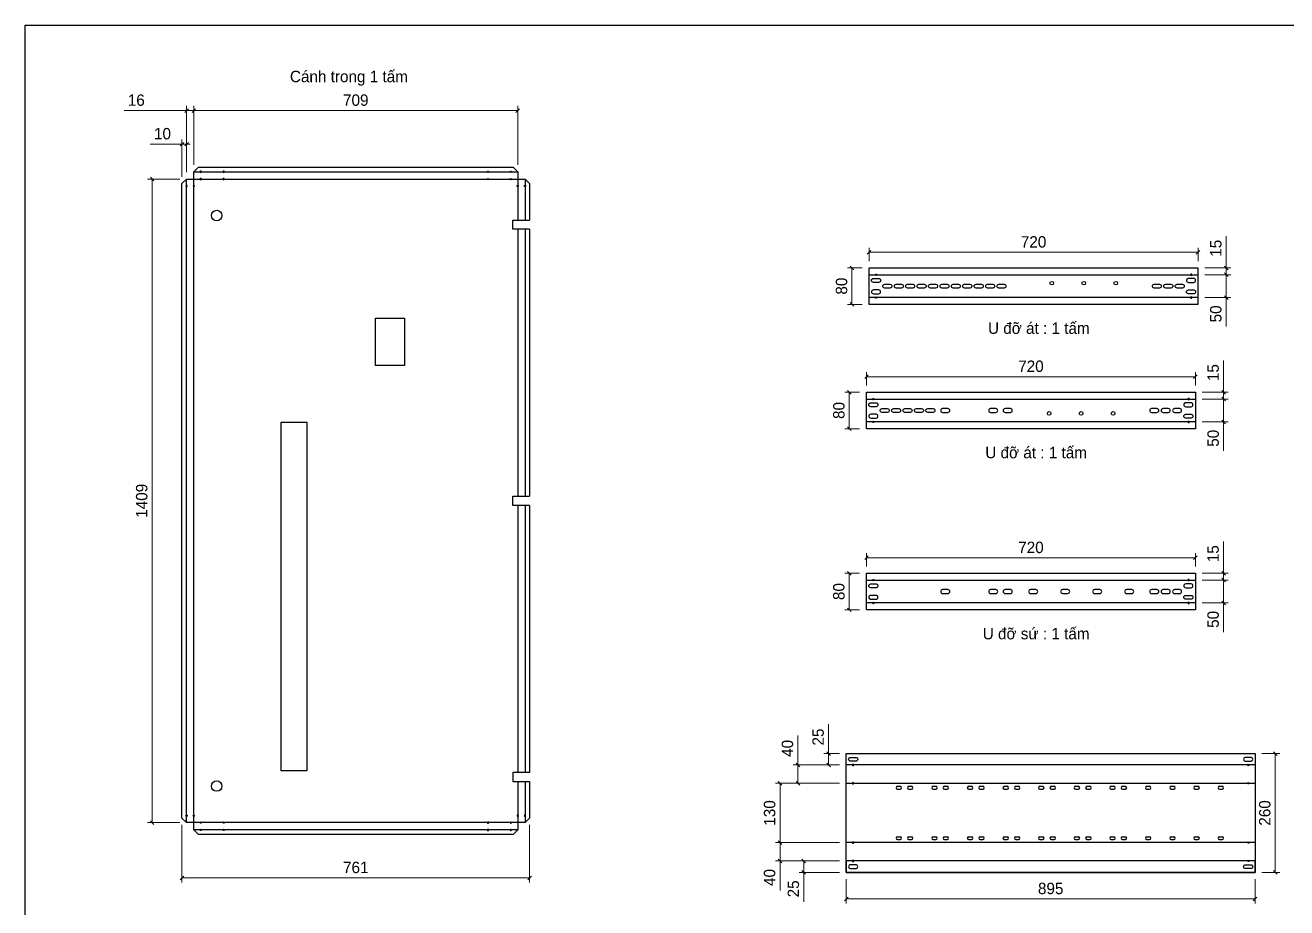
# Model space of a CAD drawing. Header units: millimetres. Extents: x 0 to 5132, y 0 to 3629.
# Drawn here: x 0 to 2762, y 1697 to 3629 of the extents above; entities that cross this region are included whole.
import ezdxf
from ezdxf.enums import TextEntityAlignment as Align

# ---------------------------------------------------------------- set-up
doc = ezdxf.new("R2010")
doc.units = ezdxf.units.MM
doc.layers.add('CNC', color=7, linetype='Continuous')
doc.layers.add('DIM', color=253, linetype='Continuous')
doc.styles.add('Tahoma (Input Text)', font='tahoma.ttf')
doc.dimstyles.new('Dim-25', dxfattribs={"dimtxt": 25, "dimasz": 8, "dimexe": 10, "dimexo": 15, "dimgap": 10, "dimtad": 1, "dimdec": 0, "dimtxsty": 'Standard', "dimblk": 'OBLIQUE', "dimcen": 10, "dimclrd": 5, "dimclre": 5, "dimclrt": 3, "dimazin": 3, "dimtfac": 1, "dimtdec": 0, "dimtmove": 0, "dimatfit": 3, "dimldrblk": 'OBLIQUE', "dimlwd": 9, "dimlwe": 9})

# ---------------------------------------------------------------- blocks, each defined once
blk = doc.blocks.new('khungtenAsean2')
at = {"color": 7}
blk.add_lwpolyline([(0, 0), (2970, 0), (2970, -2100), (0, -2100)], close=True, dxfattribs=at)
at = {"color": 1, "style": 'Tahoma (Input Text)', "flags": 8}
for tag, p in [('#01', (137.1, -2021.3)), ('#03', (506.6, -2019.3)), ('#05', (1106.6, -2021.3)), ('#07', (1834.7, -2021.3)), ('#09', (2146.7, -2021.3)), ('#02', (98.5, -2081.3)), ('#04', (486.1, -2081.3)), ('#06', (1065.3, -2081.3)), ('#08', (1817.4, -2081.3)), ('#10', (2146.7, -2081.3))]:
    blk.add_attdef(tag, p, '', height=25, dxfattribs=at)
blk.add_attdef('#11', text='', height=25, dxfattribs=at).set_placement((2915, -2067.3), align=Align.CENTER)
blk = doc.blocks.new('*D1')
at = {"color": 0, "linetype": 'ByBlock', "lineweight": -2}
for p, q in [((349.1, 3438), (357.1, 3446)), ((373.1, 3446), (365.1, 3438))]:
    blk.add_line(p, q, dxfattribs=at)
at = {"layer": 'Defpoints', "color": 0, "transparency": 16777216}
for p in [(369.1, 3442), (353.1, 3292.1), (369.1, 3308.1)]:
    blk.add_point(p, dxfattribs=at)
at = {"layer": 'DIM', "color": 5, "lineweight": 9, "transparency": 16777216}
for p, q in [((353.1, 3442), (216.4, 3442)), ((353.1, 3307.1), (353.1, 3452)), ((369.1, 3442), (353.1, 3442)), ((369.1, 3323.1), (369.1, 3452)), ((369.1, 3442), (377.1, 3442))]:
    blk.add_line(p, q, dxfattribs=at)
at = {"layer": 'DIM', "color": 3, "transparency": 16777216, "insert": (243.1, 3464.7), "char_height": 25, "attachment_point": 5}
blk.add_mtext('16', dxfattribs=at)
blk = doc.blocks.new('_Oblique')
at = {"color": 0, "linetype": 'ByBlock', "lineweight": -2}
blk.add_line((-0.5, -0.5), (0.5, 0.5), dxfattribs=at)
blk = doc.blocks.new('f3daunguoc')
at = {"layer": 'CNC', "color": 2, "lineweight": -3}
blk.add_circle((0, 0), 1.5, dxfattribs=at)
blk = doc.blocks.new('*D2')
at = {"color": 0, "linetype": 'ByBlock', "lineweight": -2}
for p, q in [((281.9, 3288.1), (273.9, 3296.1)), ((273.9, 1887.1), (281.9, 1879.1))]:
    blk.add_line(p, q, dxfattribs=at)
at = {"layer": 'Defpoints', "color": 0, "transparency": 16777216}
for p in [(353.1, 3292.1), (277.9, 1883.1), (353.1, 1883.1)]:
    blk.add_point(p, dxfattribs=at)
at = {"layer": 'DIM', "color": 5, "lineweight": 9, "transparency": 16777216}
for p, q in [((338.1, 3292.1), (267.9, 3292.1)), ((277.9, 3292.1), (277.9, 1883.1)), ((338.1, 1883.1), (267.9, 1883.1))]:
    blk.add_line(p, q, dxfattribs=at)
at = {"layer": 'DIM', "color": 3, "transparency": 16777216, "insert": (255.1, 2587.6), "char_height": 25, "attachment_point": 5, "rotation": 90}
blk.add_mtext('1409', dxfattribs=at)
blk = doc.blocks.new('*D3')
at = {"color": 0, "linetype": 'ByBlock', "lineweight": -2}
for p, q in [((347.1, 1766), (339.1, 1758)), ((1100.1, 1758), (1108.1, 1766))]:
    blk.add_line(p, q, dxfattribs=at)
at = {"layer": 'Defpoints', "color": 0, "transparency": 16777216}
for p in [(343.1, 1893.1), (1104.1, 1893.1), (1104.1, 1762)]:
    blk.add_point(p, dxfattribs=at)
at = {"layer": 'DIM', "color": 5, "lineweight": 9, "transparency": 16777216}
for p, q in [((343.1, 1878.1), (343.1, 1752)), ((1104.1, 1878.1), (1104.1, 1752)), ((343.1, 1762), (1104.1, 1762))]:
    blk.add_line(p, q, dxfattribs=at)
at = {"layer": 'DIM', "color": 3, "transparency": 16777216, "insert": (723.6, 1784.8), "char_height": 25, "attachment_point": 5}
blk.add_mtext('761', dxfattribs=at)
blk = doc.blocks.new('*D4')
at = {"color": 0, "linetype": 'ByBlock', "lineweight": -2}
for p, q in [((373.1, 3446), (365.1, 3438)), ((1074.1, 3438), (1082.1, 3446))]:
    blk.add_line(p, q, dxfattribs=at)
at = {"layer": 'Defpoints', "color": 0, "transparency": 16777216}
for p in [(1078.1, 3442), (369.1, 3308.1), (1078.1, 3308.1)]:
    blk.add_point(p, dxfattribs=at)
at = {"layer": 'DIM', "color": 5, "lineweight": 9, "transparency": 16777216}
for p, q in [((369.1, 3323.1), (369.1, 3452)), ((369.1, 3442), (1078.1, 3442)), ((1078.1, 3323.1), (1078.1, 3452))]:
    blk.add_line(p, q, dxfattribs=at)
at = {"layer": 'DIM', "color": 3, "transparency": 16777216, "insert": (723.6, 3464.7), "char_height": 25, "attachment_point": 5}
blk.add_mtext('709', dxfattribs=at)
blk = doc.blocks.new('*D5')
at = {"color": 0, "linetype": 'ByBlock', "lineweight": -2}
for p, q in [((339.1, 3364.4), (347.1, 3372.4)), ((357.1, 3372.4), (349.1, 3364.4))]:
    blk.add_line(p, q, dxfattribs=at)
at = {"layer": 'Defpoints', "color": 0, "transparency": 16777216}
for p in [(343.1, 3368.4), (353.1, 3292.1), (343.1, 3282.1)]:
    blk.add_point(p, dxfattribs=at)
at = {"layer": 'DIM', "color": 5, "lineweight": 9, "transparency": 16777216}
for p, q in [((343.1, 3297.1), (343.1, 3378.4)), ((353.1, 3307.1), (353.1, 3378.4)), ((343.1, 3368.4), (273.8, 3368.4)), ((353.1, 3368.4), (343.1, 3368.4)), ((353.1, 3368.4), (361.1, 3368.4))]:
    blk.add_line(p, q, dxfattribs=at)
at = {"layer": 'DIM', "color": 3, "transparency": 16777216, "insert": (300.5, 3391.2), "char_height": 25, "attachment_point": 5}
blk.add_mtext('10', dxfattribs=at)
blk = doc.blocks.new('ovan8.5x20')
at = {"layer": 'CNC', "color": 2, "lineweight": -3}
for p, q in [((5.7, 4.2), (-5.8, 4.2)), ((-5.8, -4.2), (5.7, -4.2))]:
    blk.add_line(p, q, dxfattribs=at)
for centre, start, end in [((-5.8, 0), 90, 270), ((5.7, 0), 270, 90)]:
    blk.add_arc(centre, 4.25, start, end, dxfattribs=at)
blk = doc.blocks.new('*D6')
at = {"color": 0, "linetype": 'ByBlock', "lineweight": -2}
for p, q in [((1813.9, 3093.6), (1805.9, 3101.6)), ((1805.9, 3021.6), (1813.9, 3013.6))]:
    blk.add_line(p, q, dxfattribs=at)
at = {"layer": 'Defpoints', "color": 0, "transparency": 16777216}
for p in [(1847.5, 3097.6), (1809.9, 3017.6), (1847.5, 3017.6)]:
    blk.add_point(p, dxfattribs=at)
at = {"layer": 'DIM', "color": 5, "lineweight": 9, "transparency": 16777216}
for p, q in [((1832.5, 3097.6), (1799.9, 3097.6)), ((1809.9, 3097.6), (1809.9, 3017.6)), ((1832.5, 3017.6), (1799.9, 3017.6))]:
    blk.add_line(p, q, dxfattribs=at)
at = {"layer": 'DIM', "color": 3, "transparency": 16777216, "insert": (1787.1, 3057.6), "char_height": 25, "attachment_point": 5, "rotation": 90}
blk.add_mtext('80', dxfattribs=at)
blk = doc.blocks.new('*D7')
at = {"color": 0, "linetype": 'ByBlock', "lineweight": -2}
for p, q in [((1851.5, 3135.6), (1843.5, 3127.6)), ((2563.5, 3127.6), (2571.5, 3135.6))]:
    blk.add_line(p, q, dxfattribs=at)
at = {"layer": 'Defpoints', "color": 0, "transparency": 16777216}
for p in [(2567.5, 3131.6), (1847.5, 3097.6), (2567.5, 3097.6)]:
    blk.add_point(p, dxfattribs=at)
at = {"layer": 'DIM', "color": 5, "lineweight": 9, "transparency": 16777216}
for p, q in [((1847.5, 3112.6), (1847.5, 3141.6)), ((1847.5, 3131.6), (2567.5, 3131.6)), ((2567.5, 3112.6), (2567.5, 3141.6))]:
    blk.add_line(p, q, dxfattribs=at)
at = {"layer": 'DIM', "color": 3, "transparency": 16777216, "insert": (2207.5, 3154.3), "char_height": 25, "attachment_point": 5}
blk.add_mtext('720', dxfattribs=at)
blk = doc.blocks.new('*D8')
at = {"color": 0, "linetype": 'ByBlock', "lineweight": -2}
for p, q in [((2625.3, 3101.6), (2633.3, 3093.6)), ((2633.3, 3078.6), (2625.3, 3086.6))]:
    blk.add_line(p, q, dxfattribs=at)
at = {"layer": 'Defpoints', "color": 0, "transparency": 16777216}
for p in [(2567.5, 3097.6), (2629.3, 3097.6), (2567.5, 3082.6)]:
    blk.add_point(p, dxfattribs=at)
at = {"layer": 'DIM', "color": 5, "lineweight": 9, "transparency": 16777216}
for p, q in [((2629.3, 3097.6), (2629.3, 3167.3)), ((2582.5, 3097.6), (2639.3, 3097.6)), ((2629.3, 3082.6), (2629.3, 3097.6)), ((2582.5, 3082.6), (2639.3, 3082.6)), ((2629.3, 3082.6), (2629.3, 3074.6))]:
    blk.add_line(p, q, dxfattribs=at)
at = {"layer": 'DIM', "color": 3, "transparency": 16777216, "insert": (2606.5, 3140.5), "char_height": 25, "attachment_point": 5, "rotation": 90}
blk.add_mtext('15', dxfattribs=at)
blk = doc.blocks.new('*D9')
at = {"color": 0, "linetype": 'ByBlock', "lineweight": -2}
for p, q in [((2633.3, 3078.6), (2625.3, 3086.6)), ((2625.3, 3036.6), (2633.3, 3028.6))]:
    blk.add_line(p, q, dxfattribs=at)
at = {"layer": 'Defpoints', "color": 0, "transparency": 16777216}
for p in [(2567.5, 3082.6), (2567.5, 3032.6), (2629.3, 3032.6)]:
    blk.add_point(p, dxfattribs=at)
at = {"layer": 'DIM', "color": 5, "lineweight": 9, "transparency": 16777216}
for p, q in [((2582.5, 3082.6), (2639.3, 3082.6)), ((2629.3, 3082.6), (2629.3, 3032.6)), ((2582.5, 3032.6), (2639.3, 3032.6)), ((2629.3, 3032.6), (2629.3, 2968.9))]:
    blk.add_line(p, q, dxfattribs=at)
at = {"layer": 'DIM', "color": 3, "transparency": 16777216, "insert": (2606.5, 2996.8), "char_height": 25, "attachment_point": 5, "rotation": 90}
blk.add_mtext('50', dxfattribs=at)
blk = doc.blocks.new('*D19')
at = {"color": 0, "linetype": 'ByBlock', "lineweight": -2}
for p, q in [((1801.4, 1719.9), (1793.4, 1711.9)), ((2688.4, 1711.9), (2696.4, 1719.9))]:
    blk.add_line(p, q, dxfattribs=at)
at = {"layer": 'Defpoints', "color": 0, "ltscale": 3, "transparency": 16777216}
for p in [(1797.4, 1774.2), (2692.4, 1774.2), (1797.4, 1715.9)]:
    blk.add_point(p, dxfattribs=at)
at = {"layer": 'DIM', "color": 5, "lineweight": 9, "ltscale": 3, "transparency": 16777216}
for p, q in [((1797.4, 1759.2), (1797.4, 1705.9)), ((2692.4, 1759.2), (2692.4, 1705.9)), ((2692.4, 1715.9), (1797.4, 1715.9))]:
    blk.add_line(p, q, dxfattribs=at)
at = {"layer": 'DIM', "color": 3, "ltscale": 3, "transparency": 16777216, "insert": (2244.9, 1738.7), "char_height": 25, "attachment_point": 5}
blk.add_mtext('895', dxfattribs=at)
blk = doc.blocks.new('*D20')
at = {"color": 0, "linetype": 'ByBlock', "lineweight": -2}
for p, q in [((2740.5, 2030.2), (2732.5, 2038.2)), ((2732.5, 1778.2), (2740.5, 1770.2))]:
    blk.add_line(p, q, dxfattribs=at)
at = {"layer": 'Defpoints', "color": 0, "ltscale": 3, "transparency": 16777216}
for p in [(2692.4, 2034.2), (2736.5, 2034.2), (2692.4, 1774.2)]:
    blk.add_point(p, dxfattribs=at)
at = {"layer": 'DIM', "color": 5, "lineweight": 9, "ltscale": 3, "transparency": 16777216}
for p, q in [((2707.4, 2034.2), (2746.5, 2034.2)), ((2736.5, 1774.2), (2736.5, 2034.2)), ((2707.4, 1774.2), (2746.5, 1774.2))]:
    blk.add_line(p, q, dxfattribs=at)
at = {"layer": 'DIM', "color": 3, "ltscale": 3, "transparency": 16777216, "insert": (2713.7, 1904.2), "char_height": 25, "attachment_point": 5, "rotation": 90}
blk.add_mtext('260', dxfattribs=at)
blk = doc.blocks.new('*D21')
at = {"color": 0, "linetype": 'ByBlock', "lineweight": -2}
for p, q in [((1708.4, 1795.2), (1700.4, 1803.2)), ((1700.4, 1778.2), (1708.4, 1770.2))]:
    blk.add_line(p, q, dxfattribs=at)
at = {"layer": 'Defpoints', "color": 0, "ltscale": 3, "transparency": 16777216}
for p in [(1797.4, 1799.2), (1704.4, 1774.2), (1797.4, 1774.2)]:
    blk.add_point(p, dxfattribs=at)
at = {"layer": 'DIM', "color": 5, "lineweight": 9, "ltscale": 3, "transparency": 16777216}
for p, q in [((1782.4, 1799.2), (1694.4, 1799.2)), ((1704.4, 1799.2), (1704.4, 1774.2)), ((1782.4, 1774.2), (1694.4, 1774.2)), ((1704.4, 1774.2), (1704.4, 1709.8))]:
    blk.add_line(p, q, dxfattribs=at)
at = {"layer": 'DIM', "color": 3, "ltscale": 3, "transparency": 16777216, "insert": (1681.7, 1738), "char_height": 25, "attachment_point": 5, "rotation": 90}
blk.add_mtext('25', dxfattribs=at)
blk = doc.blocks.new('*D22')
at = {"color": 0, "linetype": 'ByBlock', "lineweight": -2}
for p, q in [((1656.5, 1835.2), (1648.5, 1843.2)), ((1648.5, 1803.2), (1656.5, 1795.2))]:
    blk.add_line(p, q, dxfattribs=at)
at = {"layer": 'Defpoints', "color": 0, "ltscale": 3, "transparency": 16777216}
for p in [(1797.4, 1839.2), (1652.5, 1799.2), (1797.4, 1799.2)]:
    blk.add_point(p, dxfattribs=at)
at = {"layer": 'DIM', "color": 5, "lineweight": 9, "ltscale": 3, "transparency": 16777216}
for p, q in [((1782.4, 1839.2), (1642.5, 1839.2)), ((1652.5, 1839.2), (1652.5, 1799.2)), ((1782.4, 1799.2), (1642.5, 1799.2)), ((1652.5, 1799.2), (1652.5, 1734.5))]:
    blk.add_line(p, q, dxfattribs=at)
at = {"layer": 'DIM', "color": 3, "ltscale": 3, "transparency": 16777216, "insert": (1629.7, 1762.9), "char_height": 25, "attachment_point": 5, "rotation": 90}
blk.add_mtext('40', dxfattribs=at)
blk = doc.blocks.new('*D23')
at = {"color": 0, "linetype": 'ByBlock', "lineweight": -2}
for p, q in [((1656.5, 1965.2), (1648.5, 1973.2)), ((1648.5, 1843.2), (1656.5, 1835.2))]:
    blk.add_line(p, q, dxfattribs=at)
at = {"layer": 'Defpoints', "color": 0, "ltscale": 3, "transparency": 16777216}
for p in [(1797.4, 1969.2), (1652.5, 1839.2), (1797.4, 1839.2)]:
    blk.add_point(p, dxfattribs=at)
at = {"layer": 'DIM', "color": 5, "lineweight": 9, "ltscale": 3, "transparency": 16777216}
for p, q in [((1782.4, 1969.2), (1642.5, 1969.2)), ((1652.5, 1969.2), (1652.5, 1839.2)), ((1782.4, 1839.2), (1642.5, 1839.2))]:
    blk.add_line(p, q, dxfattribs=at)
at = {"layer": 'DIM', "color": 3, "ltscale": 3, "transparency": 16777216, "insert": (1629.7, 1904.2), "char_height": 25, "attachment_point": 5, "rotation": 90}
blk.add_mtext('130', dxfattribs=at)
blk = doc.blocks.new('*D24')
at = {"color": 0, "linetype": 'ByBlock', "lineweight": -2}
for p, q in [((1695.5, 2005.2), (1687.5, 2013.2)), ((1687.5, 1973.2), (1695.5, 1965.2))]:
    blk.add_line(p, q, dxfattribs=at)
at = {"layer": 'Defpoints', "color": 0, "ltscale": 3, "transparency": 16777216}
for p in [(1691.5, 2009.2), (1797.4, 2009.2), (1797.4, 1969.2)]:
    blk.add_point(p, dxfattribs=at)
at = {"layer": 'DIM', "color": 5, "lineweight": 9, "ltscale": 3, "transparency": 16777216}
for p, q in [((1691.5, 2009.2), (1691.5, 2074)), ((1782.4, 2009.2), (1681.5, 2009.2)), ((1691.5, 1969.2), (1691.5, 2009.2)), ((1782.4, 1969.2), (1681.5, 1969.2))]:
    blk.add_line(p, q, dxfattribs=at)
at = {"layer": 'DIM', "color": 3, "ltscale": 3, "transparency": 16777216, "insert": (1668.7, 2045.6), "char_height": 25, "attachment_point": 5, "rotation": 90}
blk.add_mtext('40', dxfattribs=at)
blk = doc.blocks.new('*D25')
at = {"color": 0, "linetype": 'ByBlock', "lineweight": -2}
for p, q in [((1762.6, 2030.2), (1754.6, 2038.2)), ((1754.6, 2013.2), (1762.6, 2005.2))]:
    blk.add_line(p, q, dxfattribs=at)
at = {"layer": 'Defpoints', "color": 0, "ltscale": 3, "transparency": 16777216}
for p in [(1758.6, 2034.2), (1797.4, 2034.2), (1797.4, 2009.2)]:
    blk.add_point(p, dxfattribs=at)
at = {"layer": 'DIM', "color": 5, "lineweight": 9, "ltscale": 3, "transparency": 16777216}
for p, q in [((1758.6, 2034.2), (1758.6, 2098.6)), ((1782.4, 2034.2), (1748.6, 2034.2)), ((1758.6, 2009.2), (1758.6, 2034.2)), ((1782.4, 2009.2), (1748.6, 2009.2))]:
    blk.add_line(p, q, dxfattribs=at)
at = {"layer": 'DIM', "color": 3, "ltscale": 3, "transparency": 16777216, "insert": (1735.9, 2070.4), "char_height": 25, "attachment_point": 5, "rotation": 90}
blk.add_mtext('25', dxfattribs=at)
blk = doc.blocks.new('*D26')
at = {"color": 0, "linetype": 'ByBlock', "lineweight": -2}
for p, q in [((1808, 2821.4), (1800, 2829.4)), ((1800, 2749.4), (1808, 2741.4))]:
    blk.add_line(p, q, dxfattribs=at)
at = {"layer": 'Defpoints', "color": 0, "transparency": 16777216}
for p in [(1841.7, 2825.4), (1804, 2745.4), (1841.7, 2745.4)]:
    blk.add_point(p, dxfattribs=at)
at = {"layer": 'DIM', "color": 5, "lineweight": 9, "transparency": 16777216}
for p, q in [((1826.7, 2825.4), (1794, 2825.4)), ((1804, 2825.4), (1804, 2745.4)), ((1826.7, 2745.4), (1794, 2745.4))]:
    blk.add_line(p, q, dxfattribs=at)
at = {"layer": 'DIM', "color": 3, "transparency": 16777216, "insert": (1781.3, 2785.4), "char_height": 25, "attachment_point": 5, "rotation": 90}
blk.add_mtext('80', dxfattribs=at)
blk = doc.blocks.new('*D27')
at = {"color": 0, "linetype": 'ByBlock', "lineweight": -2}
for p, q in [((1845.7, 2863.3), (1837.7, 2855.3)), ((2557.7, 2855.3), (2565.7, 2863.3))]:
    blk.add_line(p, q, dxfattribs=at)
at = {"layer": 'Defpoints', "color": 0, "transparency": 16777216}
for p in [(2561.7, 2859.3), (1841.7, 2825.4), (2561.7, 2825.4)]:
    blk.add_point(p, dxfattribs=at)
at = {"layer": 'DIM', "color": 5, "lineweight": 9, "transparency": 16777216}
for p, q in [((1841.7, 2840.4), (1841.7, 2869.3)), ((1841.7, 2859.3), (2561.7, 2859.3)), ((2561.7, 2840.4), (2561.7, 2869.3))]:
    blk.add_line(p, q, dxfattribs=at)
at = {"layer": 'DIM', "color": 3, "transparency": 16777216, "insert": (2201.7, 2882.1), "char_height": 25, "attachment_point": 5}
blk.add_mtext('720', dxfattribs=at)
blk = doc.blocks.new('*D28')
at = {"color": 0, "linetype": 'ByBlock', "lineweight": -2}
for p, q in [((2619.4, 2829.4), (2627.4, 2821.4)), ((2627.4, 2806.4), (2619.4, 2814.4))]:
    blk.add_line(p, q, dxfattribs=at)
at = {"layer": 'Defpoints', "color": 0, "transparency": 16777216}
for p in [(2561.7, 2825.4), (2623.4, 2825.4), (2561.7, 2810.4)]:
    blk.add_point(p, dxfattribs=at)
at = {"layer": 'DIM', "color": 5, "lineweight": 9, "transparency": 16777216}
for p, q in [((2623.4, 2825.4), (2623.4, 2895)), ((2576.7, 2825.4), (2633.4, 2825.4)), ((2623.4, 2810.4), (2623.4, 2825.4)), ((2576.7, 2810.4), (2633.4, 2810.4)), ((2623.4, 2810.4), (2623.4, 2802.4))]:
    blk.add_line(p, q, dxfattribs=at)
at = {"layer": 'DIM', "color": 3, "transparency": 16777216, "insert": (2600.6, 2868.2), "char_height": 25, "attachment_point": 5, "rotation": 90}
blk.add_mtext('15', dxfattribs=at)
blk = doc.blocks.new('*D29')
at = {"color": 0, "linetype": 'ByBlock', "lineweight": -2}
for p, q in [((2627.4, 2806.4), (2619.4, 2814.4)), ((2619.4, 2764.4), (2627.4, 2756.4))]:
    blk.add_line(p, q, dxfattribs=at)
at = {"layer": 'Defpoints', "color": 0, "transparency": 16777216}
for p in [(2561.7, 2810.4), (2561.7, 2760.4), (2623.4, 2760.4)]:
    blk.add_point(p, dxfattribs=at)
at = {"layer": 'DIM', "color": 5, "lineweight": 9, "transparency": 16777216}
for p, q in [((2576.7, 2810.4), (2633.4, 2810.4)), ((2623.4, 2810.4), (2623.4, 2760.4)), ((2576.7, 2760.4), (2633.4, 2760.4)), ((2623.4, 2760.4), (2623.4, 2696.7))]:
    blk.add_line(p, q, dxfattribs=at)
at = {"layer": 'DIM', "color": 3, "transparency": 16777216, "insert": (2600.6, 2724.5), "char_height": 25, "attachment_point": 5, "rotation": 90}
blk.add_mtext('50', dxfattribs=at)
blk = doc.blocks.new('*D30')
at = {"color": 0, "linetype": 'ByBlock', "lineweight": -2}
for p, q in [((1808, 2424.9), (1800, 2432.9)), ((1800, 2352.9), (1808, 2344.9))]:
    blk.add_line(p, q, dxfattribs=at)
at = {"layer": 'Defpoints', "color": 0, "transparency": 16777216}
for p in [(1841.7, 2428.9), (1804, 2348.9), (1841.7, 2348.9)]:
    blk.add_point(p, dxfattribs=at)
at = {"layer": 'DIM', "color": 5, "lineweight": 9, "transparency": 16777216}
for p, q in [((1826.7, 2428.9), (1794, 2428.9)), ((1804, 2428.9), (1804, 2348.9)), ((1826.7, 2348.9), (1794, 2348.9))]:
    blk.add_line(p, q, dxfattribs=at)
at = {"layer": 'DIM', "color": 3, "transparency": 16777216, "insert": (1781.3, 2388.9), "char_height": 25, "attachment_point": 5, "rotation": 90}
blk.add_mtext('80', dxfattribs=at)
blk = doc.blocks.new('*D31')
at = {"color": 0, "linetype": 'ByBlock', "lineweight": -2}
for p, q in [((1845.7, 2466.8), (1837.7, 2458.8)), ((2557.7, 2458.8), (2565.7, 2466.8))]:
    blk.add_line(p, q, dxfattribs=at)
at = {"layer": 'Defpoints', "color": 0, "transparency": 16777216}
for p in [(2561.7, 2462.8), (1841.7, 2428.9), (2561.7, 2428.9)]:
    blk.add_point(p, dxfattribs=at)
at = {"layer": 'DIM', "color": 5, "lineweight": 9, "transparency": 16777216}
for p, q in [((1841.7, 2443.9), (1841.7, 2472.8)), ((1841.7, 2462.8), (2561.7, 2462.8)), ((2561.7, 2443.9), (2561.7, 2472.8))]:
    blk.add_line(p, q, dxfattribs=at)
at = {"layer": 'DIM', "color": 3, "transparency": 16777216, "insert": (2201.7, 2485.5), "char_height": 25, "attachment_point": 5}
blk.add_mtext('720', dxfattribs=at)
blk = doc.blocks.new('*D32')
at = {"color": 0, "linetype": 'ByBlock', "lineweight": -2}
for p, q in [((2619.4, 2432.9), (2627.4, 2424.9)), ((2627.4, 2409.9), (2619.4, 2417.9))]:
    blk.add_line(p, q, dxfattribs=at)
at = {"layer": 'Defpoints', "color": 0, "transparency": 16777216}
for p in [(2561.7, 2428.9), (2561.7, 2413.9), (2623.4, 2428.9)]:
    blk.add_point(p, dxfattribs=at)
at = {"layer": 'DIM', "color": 5, "lineweight": 9, "transparency": 16777216}
for p, q in [((2623.4, 2428.9), (2623.4, 2498.5)), ((2576.7, 2428.9), (2633.4, 2428.9)), ((2576.7, 2413.9), (2633.4, 2413.9)), ((2623.4, 2413.9), (2623.4, 2428.9)), ((2623.4, 2413.9), (2623.4, 2405.9))]:
    blk.add_line(p, q, dxfattribs=at)
at = {"layer": 'DIM', "color": 3, "transparency": 16777216, "insert": (2600.6, 2471.7), "char_height": 25, "attachment_point": 5, "rotation": 90}
blk.add_mtext('15', dxfattribs=at)
blk = doc.blocks.new('*D33')
at = {"color": 0, "linetype": 'ByBlock', "lineweight": -2}
for p, q in [((2627.4, 2409.9), (2619.4, 2417.9)), ((2619.4, 2367.9), (2627.4, 2359.9))]:
    blk.add_line(p, q, dxfattribs=at)
at = {"layer": 'Defpoints', "color": 0, "transparency": 16777216}
for p in [(2561.7, 2413.9), (2561.7, 2363.9), (2623.4, 2363.9)]:
    blk.add_point(p, dxfattribs=at)
at = {"layer": 'DIM', "color": 5, "lineweight": 9, "transparency": 16777216}
for p, q in [((2576.7, 2413.9), (2633.4, 2413.9)), ((2623.4, 2413.9), (2623.4, 2363.9)), ((2576.7, 2363.9), (2633.4, 2363.9)), ((2623.4, 2363.9), (2623.4, 2300.1))]:
    blk.add_line(p, q, dxfattribs=at)
at = {"layer": 'DIM', "color": 3, "transparency": 16777216, "insert": (2600.6, 2328), "char_height": 25, "attachment_point": 5, "rotation": 90}
blk.add_mtext('50', dxfattribs=at)
blk = doc.blocks.new('ovan6x9')
at = {"color": 2}
for p, q in [((2, 6), (8, 6)), ((2, 0), (8, 0))]:
    blk.add_line(p, q, dxfattribs=at)
for centre, start, end in [((2, 3), 90, 270), ((8, 3), 270, 90)]:
    blk.add_arc(centre, 3, start, end, dxfattribs=at)

msp = doc.modelspace()

# ---------------------------------------------------------------- linework, layer by layer
at = {"color": 7}
for points in [[(1104.1, 1973.1), (1104.1, 1893.1), (1094.1, 1883.1), (1078.1, 1883.1), (1078.1, 1867.1), (1068.1, 1857.1), (379.1, 1857.1), (369.1, 1867.1), (369.1, 1883.1), (353.1, 1883.1), (343.1, 1893.1), (343.1, 3282.1), (353.1, 3292.1), (369.1, 3292.1), (369.1, 3308.1), (379.1, 3318.1), (1068.1, 3318.1), (1078.1, 3308.1), (1078.1, 3292.1), (1094.1, 3292.1), (1104.1, 3282.1), (1104.1, 3202.1)], [(353.1, 1883.1), (353.1, 3292.1)], [(369.1, 3308.1), (1078.1, 3308.1)], [(1078.1, 1973.1), (1078.1, 1883.1), (369.1, 1883.1), (369.1, 3292.1), (1078.1, 3292.1), (1078.1, 3202.1)], [(1094.1, 3292.1), (1094.1, 3202.1)], [(1078.1, 3182.1), (1078.1, 2597.6)], [(1094.1, 3182.1), (1094.1, 2597.6)], [(1104.1, 3182.1), (1104.1, 2597.6)], [(1078.1, 2577.6), (1078.1, 1993.1)], [(1094.1, 2577.6), (1094.1, 1993.1)], [(1104.1, 2577.6), (1104.1, 1993.1)], [(1094.1, 1973.1), (1094.1, 1883.1)], [(1078.1, 1867.1), (369.1, 1867.1)]]:
    msp.add_lwpolyline(points, dxfattribs=at)
at = {"color": 2}
for points in [[(1104.1, 3182.1), (1067.1, 3182.1), (1067.1, 3202.1), (1104.1, 3202.1)], [(1104.1, 2577.6), (1067.1, 2577.6), (1067.1, 2597.6), (1104.1, 2597.6)], [(1104.1, 1993.1), (1067.1, 1993.1), (1067.1, 1973.1), (1104.1, 1973.1)]]:
    msp.add_lwpolyline(points, dxfattribs=at)
at = {"color": 7}
for points in [[(1847.4, 3097.6), (2567.4, 3097.6), (2567.4, 3017.6), (1847.4, 3017.6)], [(1841.6, 2825.4), (2561.6, 2825.4), (2561.6, 2745.4), (1841.6, 2745.4)], [(1841.6, 2428.9), (2561.6, 2428.9), (2561.6, 2348.9), (1841.6, 2348.9)]]:
    msp.add_lwpolyline(points, close=True, dxfattribs=at)
at = {"color": 8}
for points in [[(1847.4, 3082.6), (2567.4, 3082.6), (2567.4, 3032.6), (1847.4, 3032.6)], [(1841.6, 2810.4), (2561.6, 2810.4), (2561.6, 2760.4), (1841.6, 2760.4)], [(1841.6, 2413.9), (2561.6, 2413.9), (2561.6, 2363.9), (1841.6, 2363.9)], [(2692.4, 2009.2), (1797.4, 2009.2), (1797.4, 2034.2), (2692.4, 2034.2)], [(2692.4, 1799.2), (1797.4, 1799.2), (1797.4, 1774.2), (2692.4, 1774.2)]]:
    msp.add_lwpolyline(points, close=True, dxfattribs=at)
at = {"color": 2, "ltscale": 3}
for points in [[(766.6, 2987.6), (830.6, 2987.6), (830.6, 2883.6), (766.6, 2883.6)], [(560.6, 2759.6), (616.6, 2759.6), (616.6, 1996.6), (560.6, 1996.6)]]:
    msp.add_lwpolyline(points, close=True, dxfattribs=at)
at = {"color": 7, "ltscale": 3}
for points in [[(2692.4, 1774.2), (1797.4, 1774.2), (1797.4, 2034.2), (2692.4, 2034.2)], [(2692.4, 1839.2), (1797.4, 1839.2), (1797.4, 1969.2), (2692.4, 1969.2)]]:
    msp.add_lwpolyline(points, close=True, dxfattribs=at)
at = {"color": 2}
for centre in [(419.1, 3212.1), (419.1, 1963.1)]:
    msp.add_circle(centre, 11.5, dxfattribs=at)
at = {"color": 2, "ltscale": 3}
for centre in [(2247.4, 3064.1), (2317.4, 3064.1), (2387.4, 3064.1), (2241.6, 2778.9), (2311.6, 2778.9), (2381.6, 2778.9)]:
    msp.add_circle(centre, 4, dxfattribs=at)

# ---------------------------------------------------------------- block references
at = {"xscale": 1.728000000002793, "yscale": 1.728000000002793, "zscale": 1.728000000002793}
msp.add_blockref('khungtenAsean2', (0, 3628.8), dxfattribs=at)
at = {"lineweight": -3, "xscale": -1}
for p, rotation in [((384.1, 3308.1), 180), ((384.1, 3292.1), 180), ((434.1, 3308.1), 180), ((434.1, 3292.1), 180), ((353.1, 3277.1), 180), ((369.1, 3277.1), 180), ((2552.6, 3082.6), 90), ((2552.6, 3032.6), 90), ((2546.8, 2810.4), 90), ((2546.8, 2760.4), 90), ((2546.8, 2413.9), 90), ((2546.8, 2363.9), 90), ((1812.4, 2009.2), 270), ((1812.4, 1969.2), 270), ((1812.4, 1839.2), 270), ((1812.4, 1799.2), 270)]:
    msp.add_blockref('f3daunguoc', p, dxfattribs=dict(at, rotation=rotation))
at = {"lineweight": -3}
for p, rotation in [((1013.1, 3308.1), 180), ((1013.1, 3292.1), 180), ((1063.1, 3308.1), 180), ((1063.1, 3292.1), 180), ((1078.1, 3277.1), 180), ((1094.1, 3277.1), 180), ((1862.4, 3082.6), 270), ((1862.4, 3032.6), 270), ((1856.6, 2810.4), 270), ((1856.6, 2760.4), 270), ((1856.6, 2413.9), 270), ((1856.6, 2363.9), 270), ((2677.4, 2009.2), 90), ((2677.4, 1969.2), 90), ((2677.4, 1839.2), 90), ((2677.4, 1799.2), 90)]:
    msp.add_blockref('f3daunguoc', p, dxfattribs=dict(at, rotation=rotation))
at = {"color": 7}
for p in [(1907.4, 1956.5), (1932.4, 1956.5), (1985.4, 1956.5), (2010.4, 1956.5), (2063.4, 1956.5), (2088.4, 1956.5), (2141.4, 1956.5), (2166.4, 1956.5), (2219.4, 1956.5), (2244.4, 1956.5), (2297.4, 1956.5), (2322.4, 1956.5), (2375.4, 1956.5), (2400.4, 1956.5), (2453.4, 1956.5), (2506.4, 1956.5), (2559.4, 1956.5), (2612.4, 1956.5), (1907.4, 1846), (1932.4, 1846), (1985.4, 1846), (2010.4, 1846), (2063.4, 1846), (2088.4, 1846), (2141.4, 1846), (2166.4, 1846), (2219.4, 1846), (2244.4, 1846), (2297.4, 1846), (2322.4, 1846), (2375.4, 1846), (2400.4, 1846), (2453.4, 1846), (2506.4, 1846), (2559.4, 1846), (2612.4, 1846)]:
    msp.add_blockref('ovan6x9', p, dxfattribs=at)
at = {"lineweight": -3}
for p in [(353.1, 1898.1), (369.1, 1898.1), (384.1, 1883.1), (434.1, 1883.1), (384.1, 1867.1), (434.1, 1867.1)]:
    msp.add_blockref('f3daunguoc', p, dxfattribs=at)
at = {"lineweight": -3, "xscale": -1}
for p in [(1013.1, 1883.1), (1063.1, 1883.1), (1078.1, 1898.1), (1094.1, 1898.1), (1013.1, 1867.1), (1063.1, 1867.1)]:
    msp.add_blockref('f3daunguoc', p, dxfattribs=at)
at = {"layer": 'CNC', "lineweight": -3, "xscale": -1, "rotation": 180}
for p in [(1862.7, 3070.1), (1887.4, 3057.6), (1912.4, 3057.6), (1937.4, 3057.6), (1962.4, 3057.6), (1987.4, 3057.6), (2012.4, 3057.6), (2037.4, 3057.6), (2062.4, 3057.6), (2087.4, 3057.6), (2112.4, 3057.6), (2137.4, 3057.6), (1856.8, 2797.9), (1881.6, 2785.4), (1906.6, 2785.4), (1931.6, 2785.4), (1956.6, 2785.4), (1981.6, 2785.4), (1856.8, 2401.4), (1812.6, 2021.7)]:
    msp.add_blockref('ovan8.5x20', p, dxfattribs=at)
at = {"layer": 'CNC', "lineweight": -3, "rotation": 180}
for p in [(2552.2, 3070.1), (2014.1, 2785.4), (2119.1, 2785.4), (2150.8, 2785.4), (2471.6, 2785.4), (2496.6, 2785.4), (2521.6, 2785.4), (2546.3, 2797.9), (2546.3, 2401.4), (2014.1, 2388.9), (2119.1, 2388.9), (2150.8, 2388.9), (2206.6, 2388.9), (2276.6, 2389), (2346.6, 2388.9), (2416.6, 2388.9), (2471.6, 2388.9), (2496.6, 2388.9), (2521.6, 2388.9), (2677.1, 2021.7)]:
    msp.add_blockref('ovan8.5x20', p, dxfattribs=at)
at = {"layer": 'CNC', "lineweight": -3}
for p in [(1862.7, 3045.1), (1856.8, 2772.9), (1856.8, 2376.4), (1812.6, 1786.7)]:
    msp.add_blockref('ovan8.5x20', p, dxfattribs=at)
at = {"layer": 'CNC', "lineweight": -3, "xscale": -1}
for p in [(2477.4, 3057.6), (2502.4, 3057.6), (2527.4, 3057.6), (2552.2, 3045.1), (2546.3, 2772.9), (2546.3, 2376.4), (2677.1, 1786.7)]:
    msp.add_blockref('ovan8.5x20', p, dxfattribs=at)

# ---------------------------------------------------------------- texts
at = {"color": 2, "char_height": 25, "width": 775, "attachment_point": 5}
for s, insert in [('Cánh trong 1 tấm', (708.6, 3512.8)), ('U đỡ át : 1 tấm', (2219, 2965.4)), ('U đỡ át : 1 tấm', (2213.1, 2693.1)), ('U đỡ sứ : 1 tấm', (2213.1, 2296.6))]:
    msp.add_mtext(s, dxfattribs=dict(at, insert=insert))

# ---------------------------------------------------------------- dimensions: what is measured, and where the dimension line sits
at = {"layer": 'DIM', "color": 0}
dim = msp.add_linear_dim(base=(369.1, 3442), p1=(353.1, 3292.1), p2=(369.1, 3308.1), dimstyle='Dim-25', dxfattribs=at)
dim.commit()
dim.dimension.update_dxf_attribs({"geometry": '*D1', "text_midpoint": (243.1, 3442), "dimtype": 160})
at = {"layer": 'DIM', "color": 2}
for base, p1, p2, picture, middle in [((1078.1, 3442), (369.1, 3308.1), (1078.1, 3308.1), '*D4', (723.6, 3464.7)), ((343.1, 3368.4), (353.1, 3292.1), (343.1, 3282.1), '*D5', (300.5, 3391.2)), ((2567.5, 3131.6), (1847.5, 3097.6), (2567.5, 3097.6), '*D7', (2207.5, 3154.3)), ((2561.7, 2859.3), (1841.7, 2825.4), (2561.7, 2825.4), '*D27', (2201.7, 2882.1)), ((2561.7, 2462.8), (1841.7, 2428.9), (2561.7, 2428.9), '*D31', (2201.7, 2485.5)), ((1104.1, 1762), (343.1, 1893.1), (1104.1, 1893.1), '*D3', (723.6, 1784.8))]:
    dim = msp.add_linear_dim(base=base, p1=p1, p2=p2, dimstyle='Dim-25', dxfattribs=at)
    dim.commit()
    dim.dimension.update_dxf_attribs({"geometry": picture, "text_midpoint": middle})
for base, p1, p2, picture, middle in [((277.9, 1883.1), (353.1, 3292.1), (353.1, 1883.1), '*D2', (255.1, 2587.6)), ((2629.3, 3097.6), (2567.5, 3082.6), (2567.5, 3097.6), '*D8', (2606.5, 3140.5)), ((1809.9, 3017.6), (1847.5, 3097.6), (1847.5, 3017.6), '*D6', (1787.1, 3057.6)), ((2629.3, 3032.6), (2567.5, 3082.6), (2567.5, 3032.6), '*D9', (2606.5, 2996.8)), ((2623.4, 2825.4), (2561.7, 2810.4), (2561.7, 2825.4), '*D28', (2600.6, 2868.2)), ((1804, 2745.4), (1841.7, 2825.4), (1841.7, 2745.4), '*D26', (1781.3, 2785.4)), ((2623.4, 2760.4), (2561.7, 2810.4), (2561.7, 2760.4), '*D29', (2600.6, 2724.5)), ((2623.4, 2428.9), (2561.7, 2413.9), (2561.7, 2428.9), '*D32', (2600.6, 2471.7)), ((1804, 2348.9), (1841.7, 2428.9), (1841.7, 2348.9), '*D30', (1781.3, 2388.9)), ((2623.4, 2363.9), (2561.7, 2413.9), (2561.7, 2363.9), '*D33', (2600.6, 2328))]:
    dim = msp.add_linear_dim(base=base, p1=p1, p2=p2, angle=90, dimstyle='Dim-25', dxfattribs=at)
    dim.commit()
    dim.dimension.update_dxf_attribs({"geometry": picture, "text_midpoint": middle})
at = {"layer": 'DIM', "color": 7, "ltscale": 3}
for base, p1, p2, angle, picture, middle in [((1691.5, 2009.2), (1797.4, 1969.2), (1797.4, 2009.2), 270, '*D24', (1668.7, 2045.6)), ((1758.6, 2034.2), (1797.4, 2009.2), (1797.4, 2034.2), 270, '*D25', (1735.9, 2070.4)), ((2736.5, 2034.2), (2692.4, 1774.2), (2692.4, 2034.2), 270, '*D20', (2713.7, 1904.2)), ((1652.5, 1839.2), (1797.4, 1969.2), (1797.4, 1839.2), 270, '*D23', (1629.7, 1904.2)), ((1652.5, 1799.2), (1797.4, 1839.2), (1797.4, 1799.2), 270, '*D22', (1629.7, 1762.9)), ((1704.4, 1774.2), (1797.4, 1799.2), (1797.4, 1774.2), 270, '*D21', (1681.7, 1738)), ((1797.4, 1715.9), (2692.4, 1774.2), (1797.4, 1774.2), 180, '*D19', (2244.9, 1738.7))]:
    dim = msp.add_linear_dim(base=base, p1=p1, p2=p2, angle=angle, dimstyle='Dim-25', dxfattribs=at)
    dim.commit()
    dim.dimension.update_dxf_attribs({"geometry": picture, "text_midpoint": middle})

doc.saveas('drawing.dxf')
